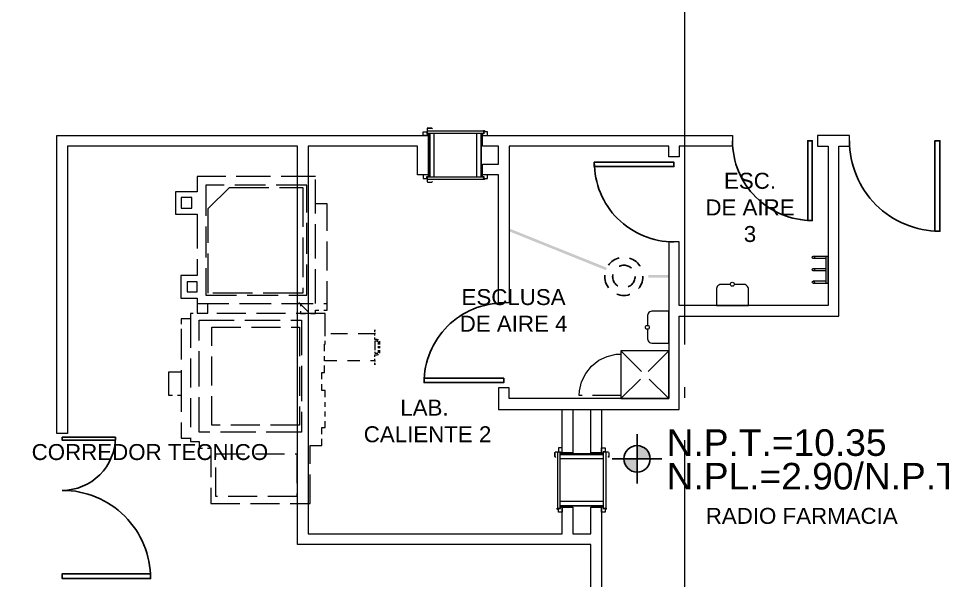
# Model space of a CAD drawing. Header units: metres. Extents: x -22 to 564, y 0 to 143.
# Drawn here: x -0.99 to 7.7, y 43.19 to 48.48 of the extents above; entities that cross this region are included whole.
import ezdxf
from ezdxf.xclip import XClip

# ---------------------------------------------------------------- set-up
doc = ezdxf.new("R2010")
doc.units = ezdxf.units.M
doc.header["$XCLIPFRAME"] = 2
for name, pattern in [('EJES630', [6.3, 5.5, -0.4, 0, -0.4]), ('XREF RADIOFARMACIA$0$CONJUNTO TLAHUAC$0$HIDDEN2', [0.1875, 0.125, -0.0625]), ('XREF RADIOFARMACIA$0$PDF_IMPORT', [1, 0.8, -0.2])]:
    doc.linetypes.add(name, pattern=pattern)
doc.layers.add('EJES', color=11, linetype='EJES630', lineweight=0)
doc.layers.add('XREF RADIOFARMACIA$0$MUROS DE TABLAROCA', color=150, linetype='Continuous', lineweight=13)
for name, color, linetype in [('NIVELES', 9, 'Continuous'), ('TEXTO', 7, 'Continuous'), ('XREF  PB CONJ$0$PARQUE', 251, 'Continuous'), ('XREF RADIOFARMACIA$0$CANCELES', 1, 'Continuous'), ('XREF RADIOFARMACIA$0$MOBILIARIO', 161, 'Continuous'), ('XREF RADIOFARMACIA$0$Mobiliario Fijo', 40, 'Continuous'), ('XREF RADIOFARMACIA$0$PDF_EQUIPMENT', 7, 'Continuous'), ('XREF RADIOFARMACIA$0$PROYECCIÓN', 8, 'XREF RADIOFARMACIA$0$CONJUNTO TLAHUAC$0$HIDDEN2'), ('XREF RADIOFARMACIA$0$PUERTAS', 253, 'Continuous')]:
    doc.layers.add(name, color=color, linetype=linetype)
doc.layers.get('Defpoints').off()
doc.styles.add('100 LOCALES 25', font='arial.ttf', dxfattribs={"height": 0.25})
doc.styles.add('NIVELES', font='arial.ttf', dxfattribs={"height": 0.25})

# ---------------------------------------------------------------- blocks, each defined once
blk = doc.blocks.new('XREF  PB CONJ')
at = {"layer": 'XREF  PB CONJ$0$PARQUE', "true_color": 0x136734}
h = blk.add_hatch(dxfattribs=at)
h.set_pattern_fill('CROSS', color=116, scale=0.02, angle=90)
edge = h.paths.add_edge_path()
edge.add_line((3.5883, 104.6056), (1.6936, 104.3684))
edge.add_line((1.6936, 104.3684), (2.4784, 17.6083))
edge.add_line((2.4784, 17.6083), (97.731, 17.9336))
edge.add_arc((97.7247, 19.237), 1.3034, 270.27519, 363.10058)
edge.add_line((99.0262, 19.3075), (96.4762, 19.3078))
edge.add_line((96.4762, 19.3078), (96.602, 20.224))
edge.add_line((96.602, 20.224), (62.4128, 20.224))
edge.add_arc((58.6329, 24.6535), 5.8231, 229.52466, 310.47534, ccw=False)
edge.add_line((54.8531, 20.224), (26.2527, 20.2188))
edge.add_line((26.2527, 20.2188), (4.2837, 20.0304))
edge.add_line((4.2837, 20.0304), (4.055, 46.6913))
edge.add_line((4.055, 46.6913), (2.3881, 46.6912))
edge.add_line((2.3881, 46.6912), (2.3881, 54.8033))
edge.add_line((2.3881, 54.8033), (3.9854, 54.8034))
edge.add_line((3.9854, 54.8034), (3.7464, 82.6679))
edge.add_line((3.7464, 82.6679), (3.6185, 95.2556))
edge.add_line((3.6185, 95.2556), (3.5883, 104.6056))
blk = doc.blocks.new('NPT')
h = blk.add_hatch(color=256)
h.paths.add_polyline_path([(0, 0.1241), (0, 0), (0.1241, 0, 0.414214)])
h.paths.add_polyline_path([(0, 0), (-0.1241, 0, 0.414214), (0, -0.1241)])
for p, q in [((0, -0.2327), (0, 0.2327)), ((-0.2327, 0), (0.2327, 0))]:
    blk.add_line(p, q)
blk.add_circle((0, 0), 0.1241)
at = {"style": 'NIVELES'}
for p in [(0.2779, 0.028), (0.2779, -0.2879)]:
    blk.add_attdef('NIVEL', p, '', height=0.25, dxfattribs=at)
blk = doc.blocks.new('XREF RADIOFARMACIA$0$MOB FIJO')
at = {"layer": 'XREF RADIOFARMACIA$0$Mobiliario Fijo', "lineweight": 15}
for points in [[(2544.2679, 1739.1018), (2544.2679, 1739.0633), (2544.2734, 1739.055)], [(2544.3188, 1739.088), (2544.7232, 1739.088)], [(2544.7508, 1739.1031), (2544.7508, 1738.5776), (2544.7232, 1738.5776), (2544.7232, 1739.1031), (2544.7714, 1739.1031)], [(2544.7686, 1739.055), (2544.7741, 1739.0633), (2544.7741, 1739.1018), (2544.7741, 1739.0633)], [(2544.7232, 1739.0825), (2544.3188, 1739.0825)], [(2544.7232, 1739.0426), (2544.3188, 1739.0426)], [(2544.7232, 1738.6423), (2544.3188, 1738.6423)], [(2544.7232, 1738.6024), (2544.3188, 1738.6024)], [(2544.3188, 1738.5969), (2544.7232, 1738.5969)], [(2544.7411, 1738.5653), (2544.7411, 1738.5708)]]:
    blk.add_lwpolyline(points, dxfattribs=at)
blk.add_lwpolyline([(2544.2721, 1739.106, 0.414215), (2544.2706, 1739.1031), (2544.3188, 1739.1031), (2544.3188, 1738.5776), (2544.2913, 1738.5776), (2544.2913, 1739.1031)], format="xyb", dxfattribs=at)
for points in [[(2544.3215, 1739.0935), (2544.3367, 1739.0935), (2544.3367, 1739.143), (2544.3009, 1739.143), (2544.3009, 1739.1087), (2544.3215, 1739.1087)], [(2544.7205, 1739.1087), (2544.7205, 1739.0935), (2544.7054, 1739.0935), (2544.7054, 1739.143), (2544.7411, 1739.143), (2544.7411, 1739.1087)], [(2544.3367, 1738.5391), (2544.3367, 1738.59), (2544.3215, 1738.59), (2544.3215, 1738.5749), (2544.3009, 1738.5749), (2544.3009, 1738.5391)], [(2544.7054, 1738.5391), (2544.7411, 1738.5391), (2544.7411, 1738.5749), (2544.7205, 1738.5749), (2544.7205, 1738.59), (2544.7054, 1738.59)]]:
    blk.add_lwpolyline(points, close=True, dxfattribs=at)
for centre in [(2544.2969, 1738.5729), (2544.7481, 1738.5729)]:
    blk.add_circle(centre, 0.00619, dxfattribs=at)
for centre, start, end in [((2544.7729, 1739.1039), 359.99986, 90.00014), ((2544.2721, 1739.0654), 179.99985, 209.99856), ((2544.7729, 1739.0654), 330.00144, 0.00016)]:
    blk.add_arc(centre, 0.00206, start, end, dxfattribs=at)
blk = doc.blocks.new('XREF RADIOFARMACIA$0$T2')
at = {"lineweight": 5}
for points in [[(2541.6288, 1736.2977), (2541.6288, 1736.3335), (2541.6645, 1736.3335), (2541.6645, 1736.3128), (2541.6797, 1736.3128), (2541.6797, 1736.2977)], [(2542.1529, 1736.3665), (2542.19, 1736.3665)], [(2542.1969, 1736.3128), (2542.1832, 1736.3128), (2542.1832, 1736.2977), (2542.2327, 1736.2977), (2542.2327, 1736.3335), (2542.1969, 1736.3335)], [(2541.6288, 1735.9276), (2541.6797, 1735.9276), (2541.6797, 1735.9125), (2541.6645, 1735.9125), (2541.6645, 1735.8932), (2541.6288, 1735.8932)], [(2542.1832, 1735.9125), (2542.1832, 1735.9276), (2542.2327, 1735.9276), (2542.2327, 1735.8932), (2542.1969, 1735.8932), (2542.1969, 1735.9125)]]:
    blk.add_lwpolyline(points, close=True, dxfattribs=at)
for points in [[(2541.6549, 1736.3335), (2541.6604, 1736.3335)], [(2542.1928, 1736.3431), (2541.6673, 1736.3431), (2541.6673, 1736.3156), (2542.1928, 1736.3156), (2542.1928, 1736.3637)], [(2541.6852, 1735.9111), (2541.6852, 1736.3156)], [(2541.6921, 1736.3156), (2541.6921, 1735.9111)], [(2541.7319, 1736.3156), (2541.7319, 1735.9111)], [(2542.1323, 1736.3156), (2542.1323, 1735.9111)], [(2542.1515, 1736.3665), (2542.1433, 1736.361)], [(2542.1722, 1736.3156), (2542.1722, 1735.9111)], [(2542.1777, 1735.9111), (2542.1777, 1736.3156)], [(2542.1515, 1735.8602), (2542.1433, 1735.8657)], [(2542.19, 1735.8602), (2542.1529, 1735.8602)]]:
    blk.add_lwpolyline(points, dxfattribs=at)
blk.add_lwpolyline([(2542.1935, 1735.8637, -0.414215), (2542.1928, 1735.8616), (2542.1928, 1735.9111), (2541.6673, 1735.9111), (2541.6673, 1735.8836), (2542.1928, 1735.8836)], format="xyb", dxfattribs=at)
for centre in [(2541.6617, 1736.341), (2541.6617, 1735.8898)]:
    blk.add_circle(centre, 0.00619, dxfattribs=at)
for centre, start, end in [((2542.1543, 1736.3658), 89.99985, 119.99856), ((2542.1914, 1736.3658), 359.99986, 90.00014), ((2542.1543, 1735.8637), 240.00144, 270.00015)]:
    blk.add_arc(centre, 0.00206, start, end, dxfattribs=at)
blk = doc.blocks.new('XREF RADIOFARMACIA$0$B2')
at = {"lineweight": 5}
for points in [[(2537.2216, 1733.9186), (2537.2216, 1733.799), (2537.2216, 1733.7783), (2537.4733, 1733.7783), (2537.4733, 1733.9186)], [(2537.2422, 1733.799), (2537.2422, 1733.9186)], [(2537.3372, 1733.799), (2537.3372, 1733.9186)], [(2537.3578, 1733.799), (2537.3578, 1733.9186)], [(2537.4541, 1733.799), (2537.4541, 1733.9186)], [(2537.2216, 1733.799), (2537.4733, 1733.799)]]:
    blk.add_lwpolyline(points, dxfattribs=at)
for centre in [(2537.2319, 1733.9193), (2537.3488, 1733.9193), (2537.4644, 1733.9193)]:
    blk.add_circle(centre, 0.0103, dxfattribs=at)
blk = doc.blocks.new('XREF RADIOFARMACIA$0$B3')
at = {"lineweight": 5}
for points in [[(2537.1611, 1734.828), (2537.0111, 1734.828), (2537.0111, 1734.5281), (2537.1611, 1734.5281)], [(2537.2106, 1734.6973), (2537.2106, 1734.7784)], [(2537.2106, 1734.579), (2537.2106, 1734.6601)]]:
    blk.add_lwpolyline(points, dxfattribs=at)
blk.add_circle((2537.212, 1734.68), 0.0186, dxfattribs=at)
for centre, radius, start, end in [((2537.1674, 1734.7848), 0.0436, 351.62067, 98.37933), ((2537.1637, 1734.575), 0.047, 266.7607, 4.80895)]:
    blk.add_arc(centre, radius, start, end, dxfattribs=at)
blk = doc.blocks.new('XREF RADIOFARMACIA$0$B4')
at = {"linetype": 'XREF RADIOFARMACIA$0$PDF_IMPORT', "lineweight": 5, "ltscale": 0.331467}
blk.add_lwpolyline([(2536.1665, 1735.7277), (2536.1665, 1736.1183), (2536.2105, 1736.1156), (2536.2958, 1736.0963), (2536.3742, 1736.0578), (2536.4416, 1736.0042), (2536.4966, 1735.9354), (2536.5338, 1735.857), (2536.5544, 1735.7717), (2536.5558, 1735.7277)], dxfattribs=at)
at = {"linetype": 'XREF RADIOFARMACIA$0$PDF_IMPORT', "lineweight": 5, "ltscale": 0.343657}
for points in [[(2536.586, 1735.2778), (2536.1362, 1735.7277)], [(2536.586, 1735.7277), (2536.1362, 1735.2778)]]:
    blk.add_lwpolyline(points, dxfattribs=at)
at = {"lineweight": 5}
blk.add_lwpolyline([(2536.1362, 1735.7277), (2536.1362, 1735.2778), (2536.586, 1735.2778), (2536.586, 1735.7277)], close=True, dxfattribs=at)
blk = doc.blocks.new('XREF RADIOFARMACIA$0$PASILLO TECNICO')
at = {"linetype": 'XREF RADIOFARMACIA$0$PDF_IMPORT', "lineweight": 5, "ltscale": 0.361836}
for points in [[(2542.3478, 1712.1315), (2541.9392, 1712.1315), (2541.9392, 1712.2498), (2541.726, 1712.2498)], [(2543.6987, 1711.9004), (2542.6642, 1711.9004), (2542.6642, 1710.9498), (2543.6987, 1710.9498), (2543.6987, 1711.9004)]]:
    blk.add_lwpolyline(points, dxfattribs=at)
at = {"lineweight": 5}
for points in [[(2541.726, 1712.2498), (2541.726, 1712.2127)], [(2541.726, 1712.1673), (2541.726, 1712.1315)], [(2541.3215, 1712.1315), (2541.3215, 1712.0435), (2541.2899, 1712.0435), (2541.2899, 1711.9637), (2541.2252, 1711.9637), (2541.2252, 1711.9306)], [(2542.4922, 1712.0187), (2542.4922, 1712.0448), (2542.4413, 1712.0448), (2542.4413, 1712.1315), (2542.3918, 1712.1315)], [(2542.5087, 1710.9388), (2542.6078, 1711.0378)], [(2542.5156, 1711.0103), (2542.4922, 1711.0103), (2542.4922, 1710.9622)], [(2542.5858, 1711.0103), (2542.561, 1711.0103)], [(2542.4922, 1710.9168), (2542.4922, 1710.8686), (2542.5225, 1710.8686), (2542.5225, 1710.837)], [(2541.3587, 1710.8095), (2541.4192, 1710.8095), (2541.4192, 1710.7792), (2541.4811, 1710.7792)], [(2541.5251, 1710.7792), (2541.5705, 1710.7792)], [(2541.6159, 1710.7792), (2541.6599, 1710.7792)], [(2541.7053, 1710.7792), (2541.7672, 1710.7792), (2541.7672, 1710.8095), (2541.8291, 1710.8095)], [(2541.8745, 1710.8095), (2541.9364, 1710.8095), (2541.9364, 1710.7847), (2542.0025, 1710.7847)], [(2542.0479, 1710.7847), (2542.0919, 1710.7847)], [(2542.1373, 1710.7847), (2542.2033, 1710.7847), (2542.2033, 1710.7792), (2542.235, 1710.7792)], [(2542.5225, 1710.7916), (2542.5225, 1710.7586)], [(2542.0217, 1710.3115), (2542.0107, 1710.3115), (2542.0107, 1710.3101), (2542.03, 1710.3101)], [(2542.0479, 1710.3101), (2542.0658, 1710.3101)], [(2542.0836, 1710.3101), (2542.1043, 1710.3101), (2542.1043, 1710.2922), (2542.1043, 1710.2881), (2542.1056, 1710.2826), (2542.107, 1710.2785)], [(2542.1304, 1710.3101), (2542.1194, 1710.3101), (2542.1194, 1710.2922), (2542.1194, 1710.2895), (2542.1194, 1710.2867), (2542.1208, 1710.284), (2542.1235, 1710.2826), (2542.1249, 1710.2798), (2542.1277, 1710.2785), (2542.1304, 1710.2785), (2542.1332, 1710.2771), (2542.1483, 1710.2771)], [(2542.1194, 1710.2661), (2542.1235, 1710.2647), (2542.129, 1710.2633), (2542.1332, 1710.2633), (2542.1483, 1710.2633)], [(2542.1662, 1710.2771), (2542.1841, 1710.2771)], [(2542.1662, 1710.2633), (2542.1841, 1710.2633)], [(2542.2019, 1710.2771), (2542.2171, 1710.2771), (2542.2198, 1710.2785), (2542.2226, 1710.2785), (2542.2253, 1710.2798), (2542.2267, 1710.2826), (2542.2295, 1710.284), (2542.2308, 1710.2867), (2542.2308, 1710.2895), (2542.2322, 1710.2922), (2542.2322, 1710.3101)], [(2542.2019, 1710.2633), (2542.2171, 1710.2633), (2542.2226, 1710.2633), (2542.2267, 1710.2647), (2542.2308, 1710.2661)], [(2542.2432, 1710.2785), (2542.2446, 1710.2826), (2542.246, 1710.2881), (2542.2473, 1710.2922), (2542.2473, 1710.3101), (2542.2666, 1710.3101)], [(2542.2845, 1710.3101), (2542.3024, 1710.3101)], [(2542.3203, 1710.3101), (2542.3395, 1710.3101), (2542.3395, 1710.3115), (2542.3285, 1710.3115)]]:
    blk.add_lwpolyline(points, dxfattribs=at)
at = {"linetype": 'XREF RADIOFARMACIA$0$PDF_IMPORT', "lineweight": 5, "ltscale": 0.403189}
blk.add_lwpolyline([(2542.5858, 1710.8686), (2543.7812, 1710.8686), (2543.7812, 1711.9829), (2543.6368, 1711.9829), (2543.6368, 1712.1851), (2543.4249, 1712.1851), (2543.4249, 1711.9829), (2542.8499, 1711.9829), (2542.8499, 1712.1356), (2542.6353, 1712.1356), (2542.6353, 1711.9829), (2542.495, 1711.9829), (2542.495, 1711.8825), (2542.5858, 1711.8825)], dxfattribs=at)
at = {"linetype": 'XREF RADIOFARMACIA$0$PDF_IMPORT', "lineweight": 5, "ltscale": 0.465218}
for points in [[(2541.9392, 1712.1315), (2541.3215, 1712.1315)], [(2543.678, 1710.9897), (2542.6848, 1710.9897), (2542.6848, 1711.8784), (2543.4786, 1711.8784), (2543.678, 1711.6789), (2543.678, 1710.9897)]]:
    blk.add_lwpolyline(points, dxfattribs=at)
at = {"linetype": 'XREF RADIOFARMACIA$0$PDF_IMPORT', "lineweight": 5, "ltscale": 0.196425}
for points in [[(2542.7907, 1711.9829), (2542.7907, 1712.0765), (2542.6944, 1712.0765), (2542.6944, 1711.9829), (2542.7907, 1711.9829)], [(2542.3106, 1710.3115), (2542.2996, 1710.3115), (2542.2996, 1710.7792)]]:
    blk.add_lwpolyline(points, dxfattribs=at)
at = {"linetype": 'XREF RADIOFARMACIA$0$PDF_IMPORT', "lineweight": 5, "ltscale": 0.206764}
blk.add_lwpolyline([(2543.4813, 1712.1329), (2543.4813, 1712.0324), (2543.5818, 1712.0324), (2543.5818, 1712.1329), (2543.4813, 1712.1329)], dxfattribs=at)
at = {"linetype": 'XREF RADIOFARMACIA$0$PDF_IMPORT', "lineweight": 5, "ltscale": 0.34116}
for points in [[(2542.4413, 1712.0448), (2541.3215, 1712.0448)], [(2542.2804, 1710.7792), (2542.4922, 1710.7792), (2542.4922, 1711.9747)], [(2541.2252, 1711.8853), (2541.2252, 1711.8522), (2540.7066, 1711.8522), (2540.7066, 1710.9181), (2541.2527, 1710.9181), (2541.2527, 1710.8095), (2541.3133, 1710.8095)], [(2542.3629, 1711.8426), (2542.3629, 1711.0199), (2541.4412, 1711.0199), (2541.4412, 1711.8426), (2542.3629, 1711.8426)], [(2540.7726, 1711.0447), (2540.7726, 1711.8055), (2541.1716, 1711.8055), (2541.1716, 1711.0447), (2540.7726, 1711.0447)], [(2542.5225, 1710.7586), (2543.5226, 1710.7586), (2543.5226, 1710.8686)]]:
    blk.add_lwpolyline(points, dxfattribs=at)
at = {"linetype": 'XREF RADIOFARMACIA$0$PDF_IMPORT', "lineweight": 5, "ltscale": 0.413527}
blk.add_lwpolyline([(2541.3752, 1711.0007), (2541.3752, 1711.9637), (2542.4303, 1711.9637), (2542.4303, 1711.0007), (2541.3752, 1711.0007)], dxfattribs=at)
at = {"linetype": 'XREF RADIOFARMACIA$0$PDF_IMPORT', "lineweight": 5, "ltscale": 0.372174}
blk.add_lwpolyline([(2542.5858, 1711.9829), (2542.5858, 1710.7586)], dxfattribs=at)
at = {"linetype": 'XREF RADIOFARMACIA$0$PDF_IMPORT', "lineweight": 5, "ltscale": 0.144735}
blk.add_lwpolyline([(2542.0506, 1710.7847), (2542.0506, 1710.3115), (2542.0396, 1710.3115)], dxfattribs=at)
at = {"linetype": 'XREF RADIOFARMACIA$0$PDF_IMPORT', "lineweight": 5, "ltscale": 0.134396}
blk.add_lwpolyline([(2542.2322, 1710.3101), (2542.1483, 1710.3101)], dxfattribs=at)
blk = doc.blocks.new('XREF RADIOFARMACIA')
at = {"layer": 'XREF RADIOFARMACIA$0$PDF_EQUIPMENT', "transparency": 33554559}
blk.add_hatch(color=256, dxfattribs=at).paths.add_polyline_path([(12.8874, 14.707), (12.8626, 14.707), (12.8626, 14.5158), (12.8874, 14.5158)])
at = {"layer": 'XREF RADIOFARMACIA$0$PROYECCIÓN'}
blk.add_hatch(color=256, dxfattribs=at).paths.add_polyline_path([(13.3248, 16.0112), (13.3015, 16.0208), (12.9341, 15.1073), (12.9575, 15.0977)])
at = {"layer": 'XREF RADIOFARMACIA$0$CANCELES'}
for points in [[(10.0348, 19.3864), (10.0348, 20.2159), (10.0809, 20.2159), (10.0809, 19.3864), (10.0348, 19.3864, 0.414214), (10.8644, 20.2159)], [(11.3631, 19.7172), (11.3631, 20.2159), (11.3354, 20.2159), (11.3354, 19.7172), (11.3631, 19.7172, -0.414214), (10.8644, 20.2159)]]:
    blk.add_lwpolyline(points, format="xyb", dxfattribs=at)
at = {"layer": 'XREF RADIOFARMACIA$0$MUROS DE TABLAROCA'}
for points in [[(11.3989, 20.2661), (14.1998, 20.2661), (14.1998, 16.7774), (13.8311, 16.7774), (13.8311, 16.8778), (14.1007, 16.8778), (14.1007, 17.9055), (10.4552, 17.9055), (10.4552, 15.5173), (10.7055, 15.5173), (10.7055, 15.4182), (10.4552, 15.4182), (10.4552, 15.2477), (10.7055, 15.2477), (10.7055, 15.1472), (8.6599, 15.1472), (8.6599, 15.2477), (10.3382, 15.2477), (10.3561, 15.2477), (10.3561, 18.0045), (14.1007, 18.0045), (14.1007, 20.1657), (11.3989, 20.1657), (11.3989, 20.2661)], [(14.1007, 16.1157), (14.1007, 16.2657), (14.1998, 16.2657), (14.1998, 13.916), (14.1007, 13.916), (14.1007, 14.4167), (13.9989, 14.4167), (13.9989, 14.5158), (14.1007, 14.5158), (14.1007, 16.0167), (12.626, 16.0167), (12.626, 16.1157), (13.8311, 16.1157), (13.8311, 16.2657), (13.9301, 16.2657), (13.9301, 16.1157), (14.1007, 16.1157)], [(11.6259, 16.1157), (11.6259, 14.4167), (12.5008, 14.4167), (12.5008, 12.9173), (14.1007, 12.9173), (14.1007, 12.8168), (14.1998, 12.8168), (14.1998, 13.1167), (14.1007, 13.1167), (14.1007, 13.0163), (12.6012, 13.0163), (12.6012, 14.4167), (13.1997, 14.4167), (13.1997, 14.5158), (11.7263, 14.5158), (11.7263, 16.0167), (11.8267, 16.0167), (11.8267, 16.1157), (11.6259, 16.1157)]]:
    blk.add_lwpolyline(points, dxfattribs=at)
for points in [[(11.2173, 15.5173), (11.6259, 15.5173), (11.6259, 15.4182), (11.2173, 15.4182)], [(11.2173, 15.2477), (11.6259, 15.2477), (11.6259, 15.1472), (11.2173, 15.1472)]]:
    blk.add_lwpolyline(points, close=True, dxfattribs=at)
at = {"layer": 'XREF RADIOFARMACIA$0$PROYECCIÓN'}
for radius in [0.1795, 0.1055]:
    blk.add_circle((12.8757, 14.9374), radius, dxfattribs=at)
at = {"layer": 'XREF RADIOFARMACIA$0$PUERTAS'}
for points in [[(11.8767, 16.8155), (11.8767, 16.0662), (11.9183, 16.0662), (11.9183, 16.8155), (11.8767, 16.8155, -0.414214), (12.626, 16.0662)], [(13.9489, 15.2155), (13.9489, 14.4663), (13.9073, 14.4663), (13.9073, 15.2155), (13.9489, 15.2155, 0.414214), (13.1997, 14.4663)], [(13.401, 13.1667), (14.1502, 13.1667), (14.1502, 13.2084), (13.401, 13.2084), (13.401, 13.1667, -0.414214), (14.1502, 13.916)], [(13.3006, 11.9671), (14.1502, 11.9671), (14.1502, 12.0143), (13.3006, 12.0143), (13.3006, 11.9671, -0.414214), (14.1502, 12.8168)]]:
    blk.add_lwpolyline(points, format="xyb", dxfattribs=at)
at = {"layer": 'XREF RADIOFARMACIA$0$MOBILIARIO'}
for name in ['XREF RADIOFARMACIA$0$B4', 'XREF RADIOFARMACIA$0$B3', 'XREF RADIOFARMACIA$0$B2']:
    blk.add_blockref(name, (-2524.4099, -1720.762), dxfattribs=at)
at = {"layer": 'XREF RADIOFARMACIA$0$MOBILIARIO', "rotation": 90}
blk.add_blockref('XREF RADIOFARMACIA$0$B3', (1747.077, -2522.4953), dxfattribs=at)
at = {"layer": 'XREF RADIOFARMACIA$0$Mobiliario Fijo'}
blk.add_blockref('XREF RADIOFARMACIA$0$T2', (-2530.97, -1720.7804), dxfattribs=at)
at = {"layer": 'XREF RADIOFARMACIA$0$MUROS DE TABLAROCA'}
blk.add_blockref('XREF RADIOFARMACIA$0$MOB FIJO', (-2530.5056, -1722.3202), dxfattribs=at)
at = {"layer": 'XREF RADIOFARMACIA$0$PROYECCIÓN'}
blk.add_blockref('XREF RADIOFARMACIA$0$PASILLO TECNICO', (-2529.9653, -1693.0333), dxfattribs=at)

msp = doc.modelspace()

# ---------------------------------------------------------------- block references
ref = msp.add_blockref('XREF  PB CONJ', (67.8976, 28.71, 0), dxfattribs=dict(rotation=89.50849308405942))
XClip(ref).set_block_clipping_path([(-2.936402334, 82.9334608569), (21.1250270707, 82.9334608569), (21.1250270707, 49.0397586863), (26.6296707885, 49.0397586863), (26.6284018429, 17.4712422498), (-2.8531787476, 17.4341989701)])

# ---------------------------------------------------------------- next in the draw order: linework, layer by layer
at = {"layer": 'EJES'}
msp.add_line((5.2749, 32.6099), (5.2749, 59.0501), dxfattribs=at)

# ---------------------------------------------------------------- next in the draw order: block references
at = {"layer": 'Defpoints', "rotation": 90}
msp.add_blockref('XREF RADIOFARMACIA', (19.6403, 33.1746, 0), dxfattribs=at)
at = {"layer": 'NIVELES'}
ref = msp.add_blockref('NPT', (4.8269, 44.3351), dxfattribs=at)
ref.add_attrib('NIVEL', 'N.P.T.=10.35', (5.1048, 44.363), dxfattribs={"layer": '0', "height": 0.25, "style": 'NIVELES'})
ref.add_attrib('NIVEL', 'N.PL.=2.90/N.P.T.', (5.1048, 44.0472), dxfattribs={"layer": '0', "height": 0.25, "style": 'NIVELES'})

# ---------------------------------------------------------------- next in the draw order: texts
at = {"layer": 'TEXTO', "color": 0, "char_height": 0.15, "width": 3.081212, "attachment_point": 2, "style": '100 LOCALES 25'}
for s, insert in [('\\pxqc;ESC.\\PDE AIRE \\P3', (5.8885, 47.024, 0)), ('\\pxqc;ESCLUSA \\PDE AIRE 4', (3.6662, 45.9309, 0)), ('\\pxqc;LAB.\\P CALIENTE 2', (2.8284, 44.8915, 0)), ('CORREDOR TECNICO', (0.2478, 44.4741, 0)), ('RADIO FARMACIA', (6.3748, 43.874, 0.0042))]:
    msp.add_mtext(s, dxfattribs=dict(at, insert=insert))

doc.saveas('drawing.dxf')
